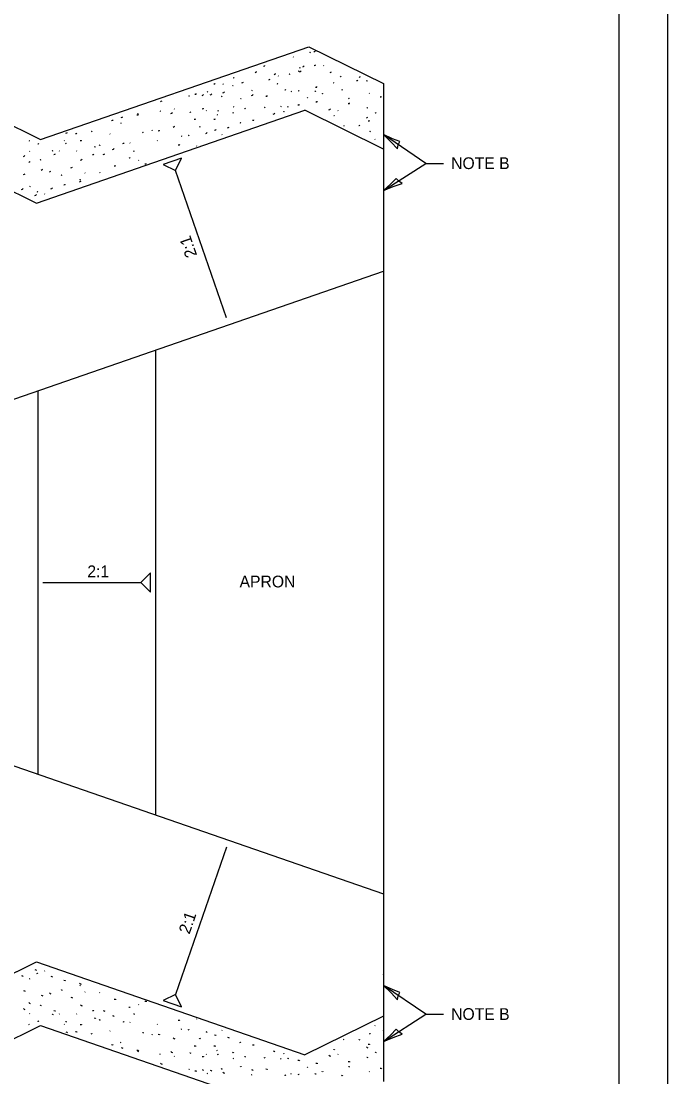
# Model space of a CAD drawing. Extents: x 2039679 to 2054696, y 1636462 to 1637830.
# Drawn here: x 2051462 to 2051792, y 1636741 to 1637280 of the extents above; entities that cross this region are included whole.
import ezdxf

# ---------------------------------------------------------------- set-up
doc = ezdxf.new("R2010")
doc.units = 0
for name, color, linetype in [('DR_Pr_Aggregate_Ditch', 7, 'Continuous'), ('HS_Dimensions_and_Text', 7, 'Continuous'), ('RD_Pr_Roadway_Dimensions', 7, 'Continuous'), ('RD_Pr_Roadway_Notes', 7, 'Continuous'), ('SH_General_Details', 7, 'Continuous'), ('SH_Printer_Plotting_Border', 7, 'Continuous')]:
    doc.layers.add(name, color=color, linetype=linetype)

msp = doc.modelspace()

# ---------------------------------------------------------------- linework, layer by layer
at = {"layer": 'DR_Pr_Aggregate_Ditch'}
for p, q in [((2051471.46, 1637219.7), (2051608.5, 1637267.07)), ((2051608.5, 1637267.07), (2051646.63, 1637248.3)), ((2051390.21, 1637259.7), (2051471.46, 1637219.7)), ((2051646.63, 1637248.3), (2051646.63, 1636738.6)), ((2051469.43, 1637187.26), (2051606.48, 1637234.63)), ((2051646.63, 1637214.86), (2051606.48, 1637234.63)), ((2051388.18, 1637227.26), (2051469.43, 1637187.26)), ((2051566.41, 1637128.64), (2051540.41, 1637203.86)), ((2051230.21, 1637008.45), (2051646.63, 1637152.4)), ((2051530.21, 1637112.16), (2051530.21, 1636874.75)), ((2051470.21, 1637091.42), (2051470.21, 1636895.49)), ((2051472.71, 1636993.45), (2051522.71, 1636993.45)), ((2051230.21, 1636978.45), (2051646.63, 1636834.5)), ((2051566.41, 1636858.26), (2051540.41, 1636783.05)), ((2051388.18, 1636759.64), (2051469.43, 1636799.64)), ((2051469.43, 1636799.64), (2051606.48, 1636752.27)), ((2051646.63, 1636772.04), (2051606.48, 1636752.28)), ((2051390.21, 1636727.2), (2051471.46, 1636767.2)), ((2051471.46, 1636767.2), (2051608.5, 1636719.83))]:
    msp.add_line(p, q, dxfattribs=at)
for points in [[(2051600.45, 1637261.94), (2051600.69, 1637261.77)], [(2051608.91, 1637264.35), (2051609.14, 1637264.12), (2051609.38, 1637264.35)], [(2051611.02, 1637264.35), (2051611.49, 1637264.59), (2051611.84, 1637264.82)], [(2051585.37, 1637257.25), (2051586.01, 1637257.31), (2051586.07, 1637257.54)], [(2051603.74, 1637256.48), (2051603.98, 1637256.25), (2051604.21, 1637256.48)], [(2051605.38, 1637256.84), (2051605.85, 1637257.07), (2051606.2, 1637257.31)], [(2051611.2, 1637257.6), (2051611.84, 1637257.66), (2051611.9, 1637257.89)], [(2051615.95, 1637257.48), (2051616.19, 1637257.31)], [(2051569.93, 1637251.44), (2051570.17, 1637251.2), (2051570.4, 1637251.44)], [(2051581.08, 1637254.02), (2051581.55, 1637254.25), (2051581.9, 1637254.49)], [(2051588.01, 1637250.15), (2051588.48, 1637250.38), (2051588.83, 1637250.62)], [(2051590.83, 1637252.97), (2051591.3, 1637253.2), (2051591.65, 1637253.43)], [(2051592.82, 1637252.2), (2051593.06, 1637252.03)], [(2051598.46, 1637253.32), (2051598.69, 1637253.08), (2051598.93, 1637253.32)], [(2051603.15, 1637254.84), (2051603.39, 1637254.61), (2051603.62, 1637254.84)], [(2051603.74, 1637254.25), (2051604.21, 1637254.49), (2051604.56, 1637254.72)], [(2051619.36, 1637253.9), (2051619.83, 1637254.14), (2051620.18, 1637254.37)], [(2051624.52, 1637252.03), (2051624.76, 1637251.79), (2051624.99, 1637252.03)], [(2051632.8, 1637249.85), (2051633.44, 1637249.91), (2051633.5, 1637250.15)], [(2051634.15, 1637251.44), (2051634.62, 1637251.67), (2051634.97, 1637251.91)], [(2051559.95, 1637248.15), (2051560.6, 1637248.21), (2051560.66, 1637248.44)], [(2051564.53, 1637248.15), (2051564.77, 1637247.92), (2051565, 1637248.15)], [(2051569.46, 1637247.33), (2051569.7, 1637247.09), (2051569.93, 1637247.33)], [(2051574.27, 1637248.62), (2051574.74, 1637248.86), (2051575.09, 1637249.09)], [(2051579.32, 1637244.92), (2051579.56, 1637244.75)], [(2051592.24, 1637248.39), (2051592.47, 1637248.15), (2051592.71, 1637248.39)], [(2051596.23, 1637245.22), (2051596.46, 1637244.98), (2051596.7, 1637245.22)], [(2051603.15, 1637244.75), (2051603.39, 1637244.51), (2051603.62, 1637244.75)], [(2051611.9, 1637246.45), (2051612.55, 1637246.51), (2051612.6, 1637246.74)], [(2051621, 1637248.91), (2051621.23, 1637248.74)], [(2051625.22, 1637245.33), (2051625.46, 1637245.1), (2051625.69, 1637245.33)], [(2051638.02, 1637249.79), (2051638.26, 1637249.56), (2051638.49, 1637249.79)], [(2051532.72, 1637238.99), (2051533.19, 1637239.23), (2051533.54, 1637239.46)], [(2051547.16, 1637242.16), (2051547.39, 1637241.93), (2051547.63, 1637242.16)], [(2051550.33, 1637242.87), (2051550.97, 1637242.93), (2051551.03, 1637243.16)], [(2051553.97, 1637242.16), (2051554.44, 1637242.4), (2051554.79, 1637242.63)], [(2051556.67, 1637244.16), (2051556.9, 1637243.98)], [(2051558.19, 1637242.52), (2051558.66, 1637242.75), (2051559.01, 1637242.99)], [(2051563.83, 1637241.93), (2051564.06, 1637241.69), (2051564.3, 1637241.93)], [(2051564.65, 1637243.57), (2051565.12, 1637243.81), (2051565.47, 1637244.04)], [(2051573.57, 1637240.75), (2051573.81, 1637240.52), (2051574.04, 1637240.75)], [(2051579.21, 1637242.16), (2051579.68, 1637242.4), (2051580.03, 1637242.63)], [(2051586.54, 1637241.87), (2051587.19, 1637241.93), (2051587.25, 1637242.16)], [(2051599.4, 1637244.45), (2051599.63, 1637244.28)], [(2051607.62, 1637241.22), (2051607.85, 1637240.99), (2051608.09, 1637241.22)], [(2051611.61, 1637244.51), (2051611.84, 1637244.28), (2051612.08, 1637244.51)], [(2051615.25, 1637243.34), (2051615.48, 1637243.1), (2051615.72, 1637243.34)], [(2051628.75, 1637240.87), (2051628.98, 1637240.64), (2051629.22, 1637240.87)], [(2051639.31, 1637243.4), (2051639.55, 1637243.22)], [(2051644.89, 1637241.52), (2051645.53, 1637241.58), (2051645.59, 1637241.81)], [(2051532.48, 1637234.42), (2051532.72, 1637234.24)], [(2051539.76, 1637235.47), (2051540, 1637235.3)], [(2051554.08, 1637235.47), (2051554.73, 1637235.53), (2051554.79, 1637235.77)], [(2051556.08, 1637234.54), (2051556.31, 1637234.36)], [(2051561.95, 1637234.54), (2051562.18, 1637234.3), (2051562.42, 1637234.54)], [(2051569.93, 1637236.65), (2051570.17, 1637236.47)], [(2051575.68, 1637235.71), (2051575.92, 1637235.47), (2051576.15, 1637235.71)], [(2051585.78, 1637236.29), (2051586.01, 1637236.06), (2051586.25, 1637236.29)], [(2051594.11, 1637236.82), (2051594.35, 1637236.64)], [(2051595.52, 1637234.18), (2051595.76, 1637233.94), (2051595.99, 1637234.18)], [(2051597.64, 1637236.64), (2051597.87, 1637236.41), (2051598.11, 1637236.64)], [(2051602.98, 1637237.41), (2051603.62, 1637237.47), (2051603.68, 1637237.7)], [(2051612.14, 1637238.94), (2051612.78, 1637238.99), (2051612.84, 1637239.23)], [(2051618.77, 1637234.88), (2051619.24, 1637235.12), (2051619.59, 1637235.35)], [(2051623.35, 1637234.59), (2051623.58, 1637234.41)], [(2051628.57, 1637238.11), (2051629.22, 1637238.17), (2051629.27, 1637238.41)], [(2051638.14, 1637236.06), (2051638.37, 1637235.82), (2051638.61, 1637236.06)], [(2051507.83, 1637229.49), (2051508.47, 1637229.55), (2051508.53, 1637229.78)], [(2051512.64, 1637230.9), (2051513.11, 1637231.13), (2051513.46, 1637231.37)], [(2051520.74, 1637232.3), (2051521.39, 1637232.36), (2051521.45, 1637232.6)], [(2051520.98, 1637233.01), (2051521.21, 1637232.77), (2051521.45, 1637233.01)], [(2051538, 1637233.01), (2051538.47, 1637233.24), (2051538.82, 1637233.48)], [(2051547.74, 1637233.83), (2051547.98, 1637233.59), (2051548.21, 1637233.83)], [(2051549.97, 1637230.07), (2051550.62, 1637230.13), (2051550.68, 1637230.36)], [(2051560.07, 1637230.07), (2051560.72, 1637230.13), (2051560.77, 1637230.36)], [(2051561.6, 1637232.54), (2051561.83, 1637232.36)], [(2051569.58, 1637233.59), (2051569.81, 1637233.36), (2051570.05, 1637233.59)], [(2051579.73, 1637229.55), (2051580.38, 1637229.6), (2051580.44, 1637229.84)], [(2051590.36, 1637232.65), (2051590.83, 1637232.89), (2051591.18, 1637233.12)], [(2051621.23, 1637232.07), (2051621.47, 1637231.83), (2051621.7, 1637232.07)], [(2051637.9, 1637230.66), (2051638.37, 1637230.89), (2051638.72, 1637231.13)], [(2051638.78, 1637229.19), (2051639.43, 1637229.25), (2051639.49, 1637229.48)], [(2051642.36, 1637233.48), (2051642.6, 1637233.24), (2051642.83, 1637233.48)], [(2051484.47, 1637222.91), (2051484.94, 1637223.15), (2051485.29, 1637223.38)], [(2051497.38, 1637223.97), (2051497.62, 1637223.73), (2051497.85, 1637223.97)], [(2051512.41, 1637228.31), (2051512.64, 1637228.14)], [(2051523.56, 1637223.5), (2051523.79, 1637223.26), (2051524.03, 1637223.5)], [(2051528.26, 1637224.56), (2051528.49, 1637224.32), (2051528.73, 1637224.56)], [(2051531.54, 1637224.2), (2051532.19, 1637224.26), (2051532.25, 1637224.5)], [(2051539.29, 1637226.08), (2051539.76, 1637226.32), (2051540.11, 1637226.55)], [(2051552.67, 1637226.43), (2051552.91, 1637226.2), (2051553.14, 1637226.43)], [(2051555.84, 1637222.79), (2051556.31, 1637223.03), (2051556.66, 1637223.26)], [(2051560.42, 1637224.56), (2051561.07, 1637224.61), (2051561.13, 1637224.85)], [(2051567, 1637225.61), (2051567.47, 1637225.85), (2051567.82, 1637226.08)], [(2051573.34, 1637228.43), (2051573.57, 1637228.19), (2051573.81, 1637228.43)], [(2051626.28, 1637226.84), (2051626.52, 1637226.67)], [(2051634.03, 1637227.02), (2051634.26, 1637226.79), (2051634.5, 1637227.02)], [(2051639.55, 1637223.97), (2051639.78, 1637223.73), (2051640.02, 1637223.97)], [(2051465.57, 1637219.27), (2051465.8, 1637219.1)], [(2051483.53, 1637219.27), (2051483.76, 1637219.1)], [(2051484.23, 1637217.86), (2051484.47, 1637217.63), (2051484.7, 1637217.86)], [(2051489.28, 1637222.79), (2051489.93, 1637222.85), (2051489.98, 1637223.09)], [(2051491.75, 1637219.15), (2051492.39, 1637219.21), (2051492.45, 1637219.45)], [(2051506.89, 1637222.68), (2051507.12, 1637222.5)], [(2051513.46, 1637217.75), (2051514.11, 1637217.8), (2051514.17, 1637218.04)], [(2051517.1, 1637218.1), (2051517.34, 1637217.93)], [(2051531.07, 1637219.15), (2051531.31, 1637218.98)], [(2051543.4, 1637221.62), (2051543.64, 1637221.44)], [(2051546.92, 1637221.97), (2051547.16, 1637221.74), (2051547.39, 1637221.97)], [(2051564.06, 1637222.32), (2051564.3, 1637222.15)], [(2051642.25, 1637219.91), (2051642.48, 1637219.74)], [(2051465.8, 1637213.75), (2051466.04, 1637213.58)], [(2051470.14, 1637217.63), (2051470.38, 1637217.39), (2051470.61, 1637217.63)], [(2051477.42, 1637214.11), (2051477.66, 1637213.87), (2051477.89, 1637214.11)], [(2051478.36, 1637212.11), (2051479.01, 1637212.17), (2051479.06, 1637212.4)], [(2051480.95, 1637213.87), (2051481.18, 1637213.7)], [(2051489.87, 1637213.99), (2051490.1, 1637213.81)], [(2051499.14, 1637216.1), (2051499.38, 1637215.87), (2051499.61, 1637216.1)], [(2051501.49, 1637216.92), (2051501.72, 1637216.69), (2051501.96, 1637216.92)], [(2051503.48, 1637211.99), (2051503.95, 1637212.23), (2051504.3, 1637212.47)], [(2051508.3, 1637214.58), (2051508.77, 1637214.81), (2051509.12, 1637215.05)], [(2051518.98, 1637213.99), (2051519.22, 1637213.75), (2051519.45, 1637213.99)], [(2051541.87, 1637216.92), (2051542.52, 1637216.98), (2051542.58, 1637217.22)], [(2051551.15, 1637216.45), (2051551.38, 1637216.28)], [(2051462.75, 1637211.05), (2051463.22, 1637211.29), (2051463.57, 1637211.52)], [(2051465.45, 1637208), (2051465.92, 1637208.24), (2051466.27, 1637208.47)], [(2051465.8, 1637208.47), (2051466.04, 1637208.3)], [(2051471.32, 1637209.53), (2051471.55, 1637209.3), (2051471.79, 1637209.53)], [(2051491.98, 1637209.18), (2051492.45, 1637209.41), (2051492.8, 1637209.65)], [(2051497.97, 1637211.99), (2051498.61, 1637212.05), (2051498.67, 1637212.29)], [(2051516.75, 1637210.47), (2051516.99, 1637210.23), (2051517.22, 1637210.47)], [(2051521.45, 1637209.18), (2051521.68, 1637209)], [(2051524.79, 1637207.24), (2051525.44, 1637207.3), (2051525.5, 1637207.53)], [(2051462.87, 1637201.78), (2051463.34, 1637202.02), (2051463.69, 1637202.25)], [(2051471.91, 1637204.13), (2051472.38, 1637204.36), (2051472.73, 1637204.6)], [(2051476.01, 1637203.07), (2051476.48, 1637203.31), (2051476.83, 1637203.54)], [(2051482, 1637201.66), (2051482.24, 1637201.43), (2051482.47, 1637201.66)], [(2051487.05, 1637205.18), (2051487.52, 1637205.42), (2051487.87, 1637205.66)], [(2051494.09, 1637202.72), (2051494.33, 1637202.54)], [(2051501.61, 1637202.96), (2051501.84, 1637202.78)], [(2051509.12, 1637206.24), (2051509.77, 1637206.3), (2051509.82, 1637206.53)], [(2051483.41, 1637196.61), (2051484.06, 1637196.67), (2051484.11, 1637196.91)], [(2051491.39, 1637198.14), (2051491.86, 1637198.38), (2051492.21, 1637198.61)], [(2051491.51, 1637199.43), (2051491.75, 1637199.2), (2051491.98, 1637199.43)], [(2051461.81, 1637194.15), (2051462.28, 1637194.38), (2051462.63, 1637194.62)], [(2051465.92, 1637195.91), (2051466.15, 1637195.73)], [(2051468.62, 1637191.1), (2051469.09, 1637191.33), (2051469.44, 1637191.57)], [(2051469.67, 1637193.21), (2051469.91, 1637192.98), (2051470.14, 1637193.21)], [(2051473.55, 1637192.04), (2051473.78, 1637191.86)], [(2051476.72, 1637194.5), (2051477.19, 1637194.74), (2051477.54, 1637194.97)], [(2051461.81, 1636792.75), (2051462.28, 1636792.52), (2051462.63, 1636792.29)], [(2051468.62, 1636795.81), (2051469.09, 1636795.57), (2051469.44, 1636795.34)], [(2051469.67, 1636793.69), (2051469.91, 1636793.93), (2051470.14, 1636793.69)], [(2051473.55, 1636794.87), (2051473.78, 1636795.04)], [(2051476.72, 1636792.4), (2051477.19, 1636792.17), (2051477.54, 1636791.93)], [(2051465.92, 1636790.99), (2051466.15, 1636791.17)], [(2051483.41, 1636790.29), (2051484.06, 1636790.23), (2051484.11, 1636790)], [(2051491.39, 1636788.76), (2051491.86, 1636788.53), (2051492.21, 1636788.29)], [(2051491.51, 1636787.47), (2051491.75, 1636787.71), (2051491.98, 1636787.47)], [(2051462.87, 1636785.12), (2051463.34, 1636784.89), (2051463.69, 1636784.65)], [(2051471.91, 1636782.77), (2051472.38, 1636782.54), (2051472.73, 1636782.3)], [(2051476.01, 1636783.83), (2051476.48, 1636783.6), (2051476.83, 1636783.36)], [(2051482, 1636785.24), (2051482.24, 1636785.47), (2051482.47, 1636785.24)], [(2051487.05, 1636781.72), (2051487.52, 1636781.48), (2051487.87, 1636781.25)], [(2051494.09, 1636784.18), (2051494.33, 1636784.36)], [(2051501.61, 1636783.95), (2051501.84, 1636784.12)], [(2051462.75, 1636775.85), (2051463.22, 1636775.61), (2051463.57, 1636775.38)], [(2051465.45, 1636778.9), (2051465.92, 1636778.67), (2051466.27, 1636778.43)], [(2051465.8, 1636778.43), (2051466.04, 1636778.61)], [(2051471.32, 1636777.37), (2051471.55, 1636777.61), (2051471.79, 1636777.37)], [(2051491.98, 1636777.73), (2051492.45, 1636777.49), (2051492.8, 1636777.26)], [(2051509.12, 1636780.66), (2051509.77, 1636780.6), (2051509.82, 1636780.37)], [(2051516.75, 1636776.44), (2051516.99, 1636776.67), (2051517.22, 1636776.44)], [(2051521.45, 1636777.73), (2051521.68, 1636777.9)], [(2051524.79, 1636779.66), (2051525.44, 1636779.61), (2051525.5, 1636779.37)], [(2051465.8, 1636773.15), (2051466.04, 1636773.32)], [(2051477.42, 1636772.8), (2051477.66, 1636773.03), (2051477.89, 1636772.8)], [(2051478.36, 1636774.79), (2051479.01, 1636774.74), (2051479.06, 1636774.5)], [(2051480.95, 1636773.03), (2051481.18, 1636773.21)], [(2051489.87, 1636772.91), (2051490.1, 1636773.09)], [(2051497.97, 1636774.91), (2051498.61, 1636774.85), (2051498.67, 1636774.62)], [(2051499.14, 1636770.8), (2051499.38, 1636771.04), (2051499.61, 1636770.8)], [(2051501.49, 1636769.98), (2051501.72, 1636770.22), (2051501.96, 1636769.98)], [(2051503.48, 1636774.91), (2051503.95, 1636774.67), (2051504.3, 1636774.44)], [(2051508.3, 1636772.33), (2051508.77, 1636772.09), (2051509.12, 1636771.86)], [(2051518.98, 1636772.91), (2051519.22, 1636773.15), (2051519.45, 1636772.91)], [(2051551.15, 1636770.45), (2051551.38, 1636770.62)], [(2051465.57, 1636767.63), (2051465.8, 1636767.81)], [(2051470.14, 1636769.27), (2051470.38, 1636769.51), (2051470.61, 1636769.27)], [(2051483.53, 1636767.63), (2051483.76, 1636767.81)], [(2051484.23, 1636769.04), (2051484.47, 1636769.27), (2051484.7, 1636769.04)], [(2051491.75, 1636767.75), (2051492.39, 1636767.69), (2051492.45, 1636767.46)], [(2051513.46, 1636769.16), (2051514.11, 1636769.1), (2051514.17, 1636768.87)], [(2051517.1, 1636768.8), (2051517.34, 1636768.98)], [(2051531.07, 1636767.75), (2051531.31, 1636767.93)], [(2051541.87, 1636769.98), (2051542.52, 1636769.92), (2051542.58, 1636769.69)], [(2051543.4, 1636765.28), (2051543.64, 1636765.46)], [(2051546.92, 1636764.93), (2051547.16, 1636765.17), (2051547.39, 1636764.93)], [(2051642.25, 1636766.99), (2051642.48, 1636767.16)], [(2051642.25, 1636766.99), (2051642.48, 1636767.16)], [(2051484.47, 1636763.99), (2051484.94, 1636763.76), (2051485.29, 1636763.52)], [(2051489.28, 1636764.11), (2051489.93, 1636764.05), (2051489.98, 1636763.82)], [(2051497.38, 1636762.94), (2051497.62, 1636763.17), (2051497.85, 1636762.94)], [(2051506.89, 1636764.23), (2051507.12, 1636764.4)], [(2051523.56, 1636763.41), (2051523.79, 1636763.64), (2051524.03, 1636763.41)], [(2051528.26, 1636762.35), (2051528.49, 1636762.58), (2051528.73, 1636762.35)], [(2051531.54, 1636762.7), (2051532.19, 1636762.64), (2051532.25, 1636762.41)], [(2051539.29, 1636760.82), (2051539.76, 1636760.59), (2051540.11, 1636760.35)], [(2051552.67, 1636760.47), (2051552.91, 1636760.7), (2051553.14, 1636760.47)], [(2051555.84, 1636764.11), (2051556.31, 1636763.88), (2051556.66, 1636763.64)], [(2051560.42, 1636762.35), (2051561.07, 1636762.29), (2051561.13, 1636762.06)], [(2051564.06, 1636764.58), (2051564.3, 1636764.76)], [(2051567, 1636761.29), (2051567.47, 1636761.06), (2051567.82, 1636760.82)], [(2051626.28, 1636760.06), (2051626.52, 1636760.24)], [(2051634.03, 1636759.88), (2051634.26, 1636760.12), (2051634.5, 1636759.88)], [(2051639.55, 1636762.94), (2051639.78, 1636763.17), (2051640.02, 1636762.94)], [(2051507.83, 1636757.42), (2051508.47, 1636757.36), (2051508.53, 1636757.12)], [(2051512.41, 1636758.59), (2051512.64, 1636758.77)], [(2051512.64, 1636756.01), (2051513.11, 1636755.77), (2051513.46, 1636755.54)], [(2051520.74, 1636754.6), (2051521.39, 1636754.54), (2051521.45, 1636754.31)], [(2051520.98, 1636753.9), (2051521.21, 1636754.13), (2051521.45, 1636753.9)], [(2051549.97, 1636756.83), (2051550.62, 1636756.77), (2051550.68, 1636756.54)], [(2051560.07, 1636756.83), (2051560.72, 1636756.77), (2051560.77, 1636756.54)], [(2051561.6, 1636754.36), (2051561.83, 1636754.54)], [(2051573.34, 1636758.48), (2051573.57, 1636758.71), (2051573.81, 1636758.48)], [(2051579.73, 1636757.36), (2051580.38, 1636757.3), (2051580.44, 1636757.07)], [(2051590.36, 1636754.25), (2051590.83, 1636754.01), (2051591.18, 1636753.78)], [(2051621.23, 1636754.84), (2051621.47, 1636755.07), (2051621.7, 1636754.84)], [(2051637.9, 1636756.25), (2051638.37, 1636756.01), (2051638.72, 1636755.78)], [(2051638.78, 1636757.71), (2051639.43, 1636757.65), (2051639.49, 1636757.42)], [(2051532.48, 1636752.49), (2051532.72, 1636752.66)], [(2051538, 1636753.9), (2051538.47, 1636753.66), (2051538.82, 1636753.43)], [(2051539.76, 1636751.43), (2051540, 1636751.61)], [(2051547.74, 1636753.07), (2051547.98, 1636753.31), (2051548.21, 1636753.07)], [(2051554.08, 1636751.43), (2051554.73, 1636751.37), (2051554.79, 1636751.14)], [(2051556.08, 1636752.37), (2051556.31, 1636752.54)], [(2051561.95, 1636752.37), (2051562.18, 1636752.6), (2051562.42, 1636752.37)], [(2051569.58, 1636753.31), (2051569.81, 1636753.54), (2051570.05, 1636753.31)], [(2051569.93, 1636750.26), (2051570.17, 1636750.43)], [(2051575.68, 1636751.2), (2051575.92, 1636751.43), (2051576.15, 1636751.2)], [(2051585.78, 1636750.61), (2051586.01, 1636750.84), (2051586.25, 1636750.61)], [(2051594.11, 1636750.08), (2051594.35, 1636750.26)], [(2051595.52, 1636752.73), (2051595.76, 1636752.96), (2051595.99, 1636752.73)], [(2051597.64, 1636750.26), (2051597.87, 1636750.49), (2051598.11, 1636750.26)], [(2051602.98, 1636749.49), (2051603.62, 1636749.44), (2051603.68, 1636749.2)], [(2051618.77, 1636752.02), (2051619.24, 1636751.79), (2051619.59, 1636751.55)], [(2051623.35, 1636752.31), (2051623.58, 1636752.49)], [(2051628.57, 1636748.79), (2051629.22, 1636748.73), (2051629.27, 1636748.5)], [(2051638.14, 1636750.84), (2051638.37, 1636751.08), (2051638.61, 1636750.84)], [(2051642.36, 1636753.43), (2051642.6, 1636753.66), (2051642.83, 1636753.43)], [(2051532.72, 1636747.91), (2051533.19, 1636747.67), (2051533.54, 1636747.44)], [(2051547.16, 1636744.74), (2051547.39, 1636744.98), (2051547.63, 1636744.74)], [(2051550.33, 1636744.03), (2051550.97, 1636743.98), (2051551.03, 1636743.74)], [(2051553.97, 1636744.74), (2051554.44, 1636744.5), (2051554.79, 1636744.27)], [(2051558.19, 1636744.39), (2051558.66, 1636744.15), (2051559.01, 1636743.92)], [(2051563.83, 1636744.98), (2051564.06, 1636745.21), (2051564.3, 1636744.98)], [(2051564.65, 1636743.33), (2051565.12, 1636743.09), (2051565.47, 1636742.86)], [(2051573.57, 1636746.15), (2051573.81, 1636746.38), (2051574.04, 1636746.15)], [(2051579.21, 1636744.74), (2051579.68, 1636744.51), (2051580.03, 1636744.27)], [(2051586.54, 1636745.03), (2051587.19, 1636744.98), (2051587.25, 1636744.74)], [(2051607.62, 1636745.68), (2051607.85, 1636745.92), (2051608.09, 1636745.68)], [(2051612.14, 1636747.97), (2051612.78, 1636747.91), (2051612.84, 1636747.67)], [(2051615.25, 1636743.57), (2051615.48, 1636743.8), (2051615.72, 1636743.57)], [(2051628.75, 1636746.03), (2051628.98, 1636746.27), (2051629.22, 1636746.03)], [(2051639.31, 1636743.51), (2051639.55, 1636743.68)], [(2051644.89, 1636745.38), (2051645.53, 1636745.33), (2051645.59, 1636745.09)], [(2051556.67, 1636742.74), (2051556.9, 1636742.92)], [(2051579.32, 1636741.98), (2051579.56, 1636742.16)], [(2051596.23, 1636741.69), (2051596.46, 1636741.92), (2051596.7, 1636741.69)], [(2051599.4, 1636742.45), (2051599.63, 1636742.63)], [(2051603.15, 1636742.16), (2051603.39, 1636742.39), (2051603.62, 1636742.16)], [(2051611.61, 1636742.39), (2051611.84, 1636742.63), (2051612.08, 1636742.39)], [(2051625.22, 1636741.57), (2051625.46, 1636741.81), (2051625.69, 1636741.57)]]:
    msp.add_lwpolyline(points, dxfattribs=at)
for points in [[(2051543.5, 1637210.21), (2051534.05, 1637206.95), (2051540.41, 1637203.86)], [(2051527.7, 1636998.45), (2051522.71, 1636993.45), (2051527.7, 1636988.45)], [(2051540.41, 1636783.05), (2051534.05, 1636779.95), (2051543.5, 1636776.69)]]:
    msp.add_lwpolyline(points, close=True, dxfattribs=at)
at = {"layer": 'HS_Dimensions_and_Text'}
for points in [[(2051653.73, 1637214.88), (2051654.14, 1637216.93), (2051654.91, 1637218.63), (2051651.25, 1637220.13), (2051646.63, 1637222.22), (2051650.5, 1637218.42)], [(2051656.17, 1637197.29), (2051654.45, 1637198.47), (2051653.19, 1637199.85), (2051650.37, 1637197.08), (2051646.63, 1637193.65), (2051651.64, 1637195.72)], [(2051646.69, 1636793.17), (2051646.67, 1636793.17), (2051646.65, 1636793.16), (2051646.64, 1636793.2), (2051646.63, 1636793.25), (2051646.66, 1636793.21)], [(2051653.73, 1636780.3), (2051654.14, 1636782.35), (2051654.91, 1636784.05), (2051651.25, 1636785.55), (2051646.63, 1636787.64), (2051650.5, 1636783.85)], [(2051656.17, 1636762.71), (2051654.45, 1636763.89), (2051653.19, 1636765.27), (2051650.37, 1636762.51), (2051646.63, 1636759.08), (2051651.64, 1636761.14)], [(2051646.65, 1636764.79), (2051646.67, 1636764.77), (2051646.68, 1636764.76), (2051646.66, 1636764.73), (2051646.63, 1636764.69), (2051646.64, 1636764.74)]]:
    msp.add_lwpolyline(points, close=True, dxfattribs=at)
at = {"layer": 'RD_Pr_Roadway_Dimensions'}
for p, q in [((2051668.29, 1637207.55), (2051646.63, 1637222.22)), ((2051646.63, 1637193.65), (2051668.29, 1637207.55)), ((2051668.29, 1637207.55), (2051677.29, 1637207.55)), ((2051668.29, 1636772.97), (2051646.63, 1636787.64)), ((2051646.63, 1636759.08), (2051668.29, 1636772.97)), ((2051668.29, 1636772.97), (2051677.29, 1636772.97))]:
    msp.add_line(p, q, dxfattribs=at)
at = {"layer": 'SH_General_Details'}
msp.add_line((2051791.88, 1636461.72), (2051791.88, 1637561.72), dxfattribs=at)
msp.add_lwpolyline([(2050191.88, 1637536.72), (2051766.88, 1637536.72), (2051766.88, 1636486.72), (2050191.88, 1636486.72)], close=True, dxfattribs=at)
at = {"layer": 'SH_Printer_Plotting_Border'}
msp.add_lwpolyline([(2050091.88, 1636461.72), (2051791.88, 1636461.72), (2051791.88, 1637561.72), (2050091.88, 1637561.72)], close=True, dxfattribs=at)

# ---------------------------------------------------------------- texts
at = {"layer": 'RD_Pr_Roadway_Notes'}
for s, p in [('NOTE B', (2051681.18, 1637204.62)), ('2:1', (2051495.4, 1636996.17)), ('APRON', (2051573.14, 1636990.96)), ('NOTE B', (2051681.18, 1636770.05))]:
    msp.add_text(s, height=6, dxfattribs=at).set_placement(p)
for rotation, p in [(109.07, (2051551.54, 1637160.61)), (70.93, (2051547.56, 1636813.51))]:
    msp.add_text('2:1', height=6, rotation=rotation, dxfattribs=at).set_placement(p)

doc.saveas('drawing.dxf')
